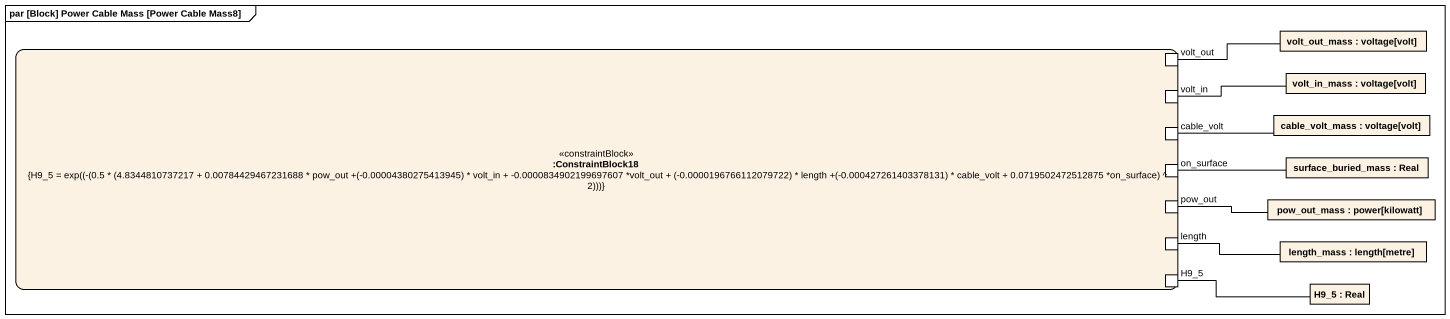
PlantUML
@startuml
mainframe par [Block] Power Cable Mass [Power Cable Mass8]
rectangle "volt_out_mass : voltage[volt]" as volt_out_mass
rectangle ":ConstraintBlock18\n{H9_5 = exp((-(0.5 * (4.8344810737217 + 0.00784429467231688 * pow_out +(-0.00004380275413945) * volt_in + -0.0000834902199697607 *volt_out + (-0.0000196766112079722) * length +(-0.000427261403378131) * cable_volt + 0.0719502472512875 *on_surface) ^ 2)))}" as ConstraintBlock18 <<constraintBlock>> {
  port volt_out
  port volt_in
  port cable_volt
  port on_surface
  port pow_out
  port length
  port H9_5
}
rectangle "volt_in_mass : voltage[volt]" as volt_in_mass
rectangle "cable_volt_mass : voltage[volt]" as cable_volt_mass
rectangle "surface_buried_mass : Real" as surface_buried_mass
rectangle "pow_out_mass : power[kilowatt]" as pow_out_mass
rectangle "length_mass : length[metre]" as length_mass
rectangle "H9_5 : Real" as H9_5_2
volt_out -right- volt_out_mass
volt_in -right- volt_in_mass
cable_volt -right- cable_volt_mass
on_surface -right- surface_buried_mass
pow_out -right- pow_out_mass
length -right- length_mass
H9_5 -right- H9_5_2
@enduml
